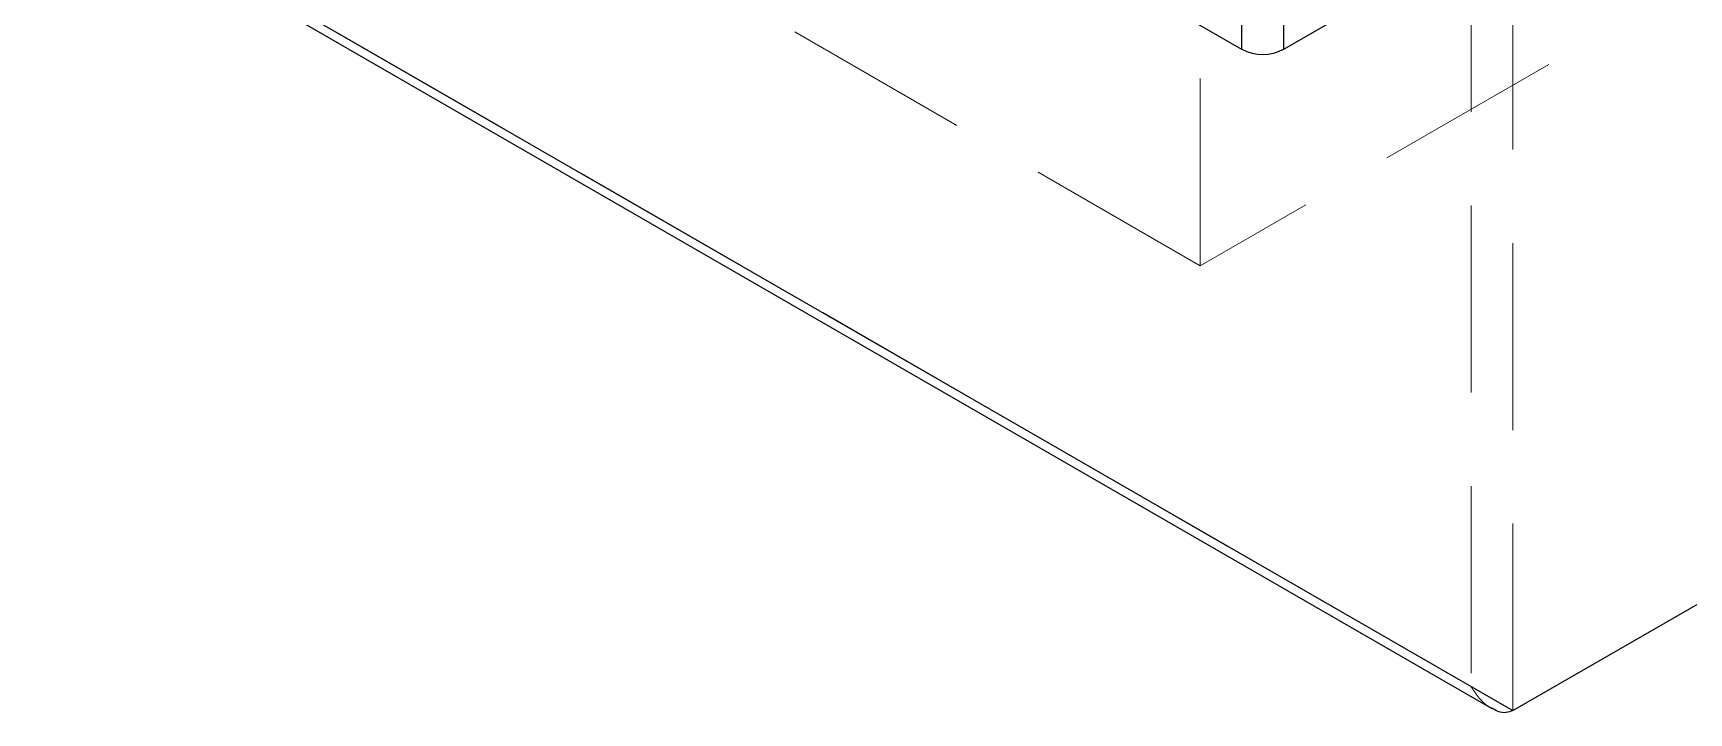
# Model space of a CAD drawing. Header units: millimetres. Extents: x 0 to 841, y 0 to 2287.
# Drawn here: x 599.08 to 610.32, y 256.72 to 261.34 of the extents above; entities that cross this region are included whole.
import ezdxf

# ---------------------------------------------------------------- set-up
doc = ezdxf.new("R2010")
doc.units = ezdxf.units.MM
doc.linetypes.add('HIDDEN', pattern=[1.905, 1.27, -0.635])

msp = doc.modelspace()

# ---------------------------------------------------------------- linework, layer by layer
at = {"color": 7, "linetype": 'HIDDEN', "lineweight": 18}
for p, q in [((609.121, 256.735), (609.121, 266.043)), ((608.838, 265.88), (608.838, 256.898)), ((615.966, 264.932), (606.999, 259.756)), ((608.838, 256.898), (599.08, 262.531)), ((606.999, 259.756), (606.999, 262.368)), ((606.999, 259.756), (603.322, 261.878))]:
    msp.add_line(p, q, dxfattribs=at)
at = {"color": 7, "linetype": 'Continuous', "lineweight": 25}
for p, q in [((607.282, 261.225), (602.191, 264.164)), ((611.723, 263.625), (607.565, 261.225)), ((599.121, 262.44), (608.978, 256.749)), ((599.221, 262.45), (609.121, 256.735)), ((607.282, 261.225), (607.282, 262.205)), ((607.565, 262.205), (607.565, 261.225)), ((609.121, 256.735), (611.313, 258))]:
    msp.add_line(p, q, dxfattribs=at)
msp.add_arc((607.424, 261.498), 0.307, 242.6097, 297.3903, dxfattribs=at)
at = {"color": 7, "linetype": 'HIDDEN', "lineweight": 18}
msp.add_open_spline([(608.979, 256.751), (608.973, 256.754), (608.94, 256.77), (608.889, 256.821), (608.855, 256.872), (608.838, 256.898)], degree=3, knots=[0, 0, 0, 0, 0.113089, 0.561378, 1, 1, 1, 1], dxfattribs=at)
at = {"color": 7, "linetype": 'Continuous', "lineweight": 25}
msp.add_open_spline([(609.121, 256.735), (609.106, 256.729), (609.076, 256.717), (609.024, 256.725), (608.993, 256.743), (608.979, 256.751)], degree=3, knots=[0, 0, 0, 0, 0.327722, 0.705953, 1, 1, 1, 1], dxfattribs=at)

doc.saveas('drawing.dxf')
